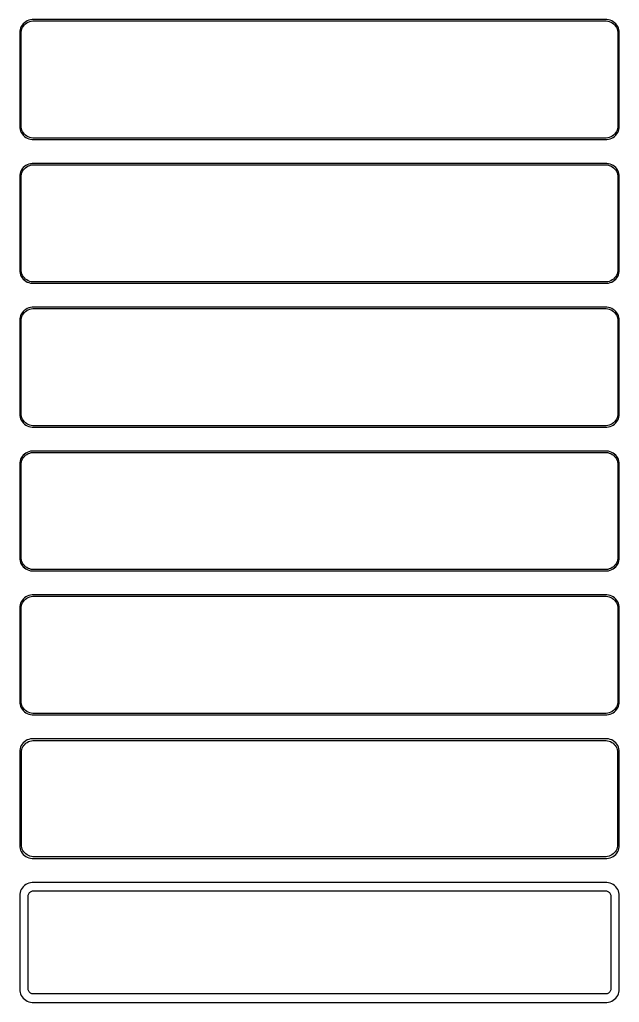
# Model space of a CAD drawing. Header units: metres. Extents: x -112 to 112, y 788 to 1588.
# Drawn here: x -112.5 to 112.5, y 787.5 to 1156.5 of the extents above; entities that cross this region are included whole.
import ezdxf

# ---------------------------------------------------------------- set-up
doc = ezdxf.new("R2010")
doc.units = ezdxf.units.M

msp = doc.modelspace()

# ---------------------------------------------------------------- linework, layer by layer
for p, q in [((-111.145, 1154.92), (-111.545, 1154.44)), ((-110.687, 1155.35), (-111.145, 1154.92)), ((-110.713, 1154.5), (-110.278, 1154.91)), ((-110.179, 1155.72), (-110.687, 1155.35)), ((-110.278, 1154.91), (-109.795, 1155.26)), ((-109.629, 1156.02), (-110.179, 1155.72)), ((-109.795, 1155.26), (-109.272, 1155.55)), ((-109.045, 1156.26), (-109.629, 1156.02)), ((-109.272, 1155.55), (-108.718, 1155.77)), ((-108.437, 1156.41), (-109.045, 1156.26)), ((-108.718, 1155.77), (-108.14, 1155.92)), ((-107.814, 1156.49), (-108.437, 1156.41)), ((-108.14, 1155.92), (-107.548, 1155.99)), ((107.814, 1156.49), (-107.814, 1156.49)), ((-107.548, 1155.99), (107.548, 1155.99)), ((107.548, 1155.99), (108.14, 1155.92)), ((108.437, 1156.41), (107.814, 1156.49)), ((108.14, 1155.92), (108.718, 1155.77)), ((109.045, 1156.26), (108.437, 1156.41)), ((108.718, 1155.77), (109.272, 1155.55)), ((109.629, 1156.02), (109.045, 1156.26)), ((109.272, 1155.55), (109.795, 1155.26)), ((110.179, 1155.72), (109.629, 1156.02)), ((109.795, 1155.26), (110.278, 1154.91)), ((110.687, 1155.35), (110.179, 1155.72)), ((110.278, 1154.91), (110.713, 1154.5)), ((111.145, 1154.92), (110.687, 1155.35)), ((111.545, 1154.44), (111.145, 1154.92)), ((-112.461, 1152.13), (-112.5, 1151.5)), ((-112.5, 1151.5), (-112.5, 1116.5)), ((-112.343, 1152.74), (-112.461, 1152.13)), ((-112.149, 1153.34), (-112.343, 1152.74)), ((-111.882, 1153.91), (-112.149, 1153.34)), ((-112, 1151.25), (-111.963, 1151.85)), ((-112, 1116.75), (-112, 1151.25)), ((-111.963, 1151.85), (-111.851, 1152.43)), ((-111.545, 1154.44), (-111.882, 1153.91)), ((-111.851, 1152.43), (-111.666, 1153)), ((-111.666, 1153), (-111.412, 1153.54)), ((-111.412, 1153.54), (-111.093, 1154.04)), ((-111.093, 1154.04), (-110.713, 1154.5)), ((110.713, 1154.5), (111.093, 1154.04)), ((111.093, 1154.04), (111.412, 1153.54)), ((111.412, 1153.54), (111.666, 1153)), ((111.882, 1153.91), (111.545, 1154.44)), ((111.666, 1153), (111.851, 1152.43)), ((111.851, 1152.43), (111.963, 1151.85)), ((112.149, 1153.34), (111.882, 1153.91)), ((111.963, 1151.85), (112, 1151.25)), ((112, 1151.25), (112, 1116.75)), ((112.343, 1152.74), (112.149, 1153.34)), ((112.461, 1152.13), (112.343, 1152.74)), ((112.5, 1151.5), (112.461, 1152.13)), ((112.5, 1116.5), (112.5, 1151.5)), ((-112.5, 1116.5), (-112.461, 1115.87)), ((-112.461, 1115.87), (-112.343, 1115.26)), ((-112.343, 1115.26), (-112.149, 1114.66)), ((-112.149, 1114.66), (-111.882, 1114.09)), ((-111.963, 1116.15), (-112, 1116.75)), ((-111.851, 1115.57), (-111.963, 1116.15)), ((-111.666, 1115), (-111.851, 1115.57)), ((-111.412, 1114.46), (-111.666, 1115)), ((-111.093, 1113.96), (-111.412, 1114.46)), ((111.412, 1114.46), (111.093, 1113.96)), ((111.666, 1115), (111.412, 1114.46)), ((111.851, 1115.57), (111.666, 1115)), ((111.963, 1116.15), (111.851, 1115.57)), ((111.882, 1114.09), (112.149, 1114.66)), ((112, 1116.75), (111.963, 1116.15)), ((112.149, 1114.66), (112.343, 1115.26)), ((112.343, 1115.26), (112.461, 1115.87)), ((112.461, 1115.87), (112.5, 1116.5)), ((-111.882, 1114.09), (-111.545, 1113.56)), ((-111.545, 1113.56), (-111.145, 1113.08)), ((-111.145, 1113.08), (-110.687, 1112.65)), ((-110.713, 1113.5), (-111.093, 1113.96)), ((-110.278, 1113.09), (-110.713, 1113.5)), ((-110.687, 1112.65), (-110.179, 1112.28)), ((-109.795, 1112.74), (-110.278, 1113.09)), ((-110.179, 1112.28), (-109.629, 1111.98)), ((-109.272, 1112.45), (-109.795, 1112.74)), ((-109.629, 1111.98), (-109.045, 1111.74)), ((-108.718, 1112.23), (-109.272, 1112.45)), ((-109.045, 1111.74), (-108.437, 1111.59)), ((-108.14, 1112.08), (-108.718, 1112.23)), ((-108.437, 1111.59), (-107.814, 1111.51)), ((-107.548, 1112.01), (-108.14, 1112.08)), ((-107.814, 1111.51), (107.814, 1111.51)), ((107.548, 1112.01), (-107.548, 1112.01)), ((108.14, 1112.08), (107.548, 1112.01)), ((107.814, 1111.51), (108.437, 1111.59)), ((108.718, 1112.23), (108.14, 1112.08)), ((108.437, 1111.59), (109.045, 1111.74)), ((109.272, 1112.45), (108.718, 1112.23)), ((109.045, 1111.74), (109.629, 1111.98)), ((109.795, 1112.74), (109.272, 1112.45)), ((109.629, 1111.98), (110.179, 1112.28)), ((110.278, 1113.09), (109.795, 1112.74)), ((110.179, 1112.28), (110.687, 1112.65)), ((110.713, 1113.5), (110.278, 1113.09)), ((110.687, 1112.65), (111.145, 1113.08)), ((111.093, 1113.96), (110.713, 1113.5)), ((111.145, 1113.08), (111.545, 1113.56)), ((111.545, 1113.56), (111.882, 1114.09)), ((-111.882, 1099.91), (-112.149, 1099.34)), ((-111.545, 1100.44), (-111.882, 1099.91)), ((-111.145, 1100.92), (-111.545, 1100.44)), ((-111.412, 1099.54), (-111.093, 1100.04)), ((-110.687, 1101.35), (-111.145, 1100.92)), ((-111.093, 1100.04), (-110.713, 1100.5)), ((-110.713, 1100.5), (-110.278, 1100.91)), ((-110.179, 1101.72), (-110.687, 1101.35)), ((-110.278, 1100.91), (-109.795, 1101.26)), ((-109.629, 1102.02), (-110.179, 1101.72)), ((-109.795, 1101.26), (-109.272, 1101.55)), ((-109.045, 1102.26), (-109.629, 1102.02)), ((-109.272, 1101.55), (-108.718, 1101.77)), ((-108.437, 1102.41), (-109.045, 1102.26)), ((-108.718, 1101.77), (-108.14, 1101.92)), ((-107.814, 1102.49), (-108.437, 1102.41)), ((-108.14, 1101.92), (-107.548, 1101.99)), ((107.814, 1102.49), (-107.814, 1102.49)), ((-107.548, 1101.99), (107.548, 1101.99)), ((107.548, 1101.99), (108.14, 1101.92)), ((108.437, 1102.41), (107.814, 1102.49)), ((108.14, 1101.92), (108.718, 1101.77)), ((109.045, 1102.26), (108.437, 1102.41)), ((108.718, 1101.77), (109.272, 1101.55)), ((109.629, 1102.02), (109.045, 1102.26)), ((109.272, 1101.55), (109.795, 1101.26)), ((110.179, 1101.72), (109.629, 1102.02)), ((109.795, 1101.26), (110.278, 1100.91)), ((110.687, 1101.35), (110.179, 1101.72)), ((110.278, 1100.91), (110.713, 1100.5)), ((111.145, 1100.92), (110.687, 1101.35)), ((110.713, 1100.5), (111.093, 1100.04)), ((111.093, 1100.04), (111.412, 1099.54)), ((111.545, 1100.44), (111.145, 1100.92)), ((111.882, 1099.91), (111.545, 1100.44)), ((112.149, 1099.34), (111.882, 1099.91)), ((-112.461, 1098.13), (-112.5, 1097.5)), ((-112.5, 1097.5), (-112.5, 1062.5)), ((-112.343, 1098.74), (-112.461, 1098.13)), ((-112.149, 1099.34), (-112.343, 1098.74)), ((-112, 1097.25), (-111.963, 1097.85)), ((-112, 1062.75), (-112, 1097.25)), ((-111.963, 1097.85), (-111.851, 1098.43)), ((-111.851, 1098.43), (-111.666, 1099)), ((-111.666, 1099), (-111.412, 1099.54)), ((111.412, 1099.54), (111.666, 1099)), ((111.666, 1099), (111.851, 1098.43)), ((111.851, 1098.43), (111.963, 1097.85)), ((111.963, 1097.85), (112, 1097.25)), ((112, 1097.25), (112, 1062.75)), ((112.343, 1098.74), (112.149, 1099.34)), ((112.461, 1098.13), (112.343, 1098.74)), ((112.5, 1097.5), (112.461, 1098.13)), ((112.5, 1062.5), (112.5, 1097.5)), ((-111.963, 1062.15), (-112, 1062.75)), ((112, 1062.75), (111.963, 1062.15)), ((-112.5, 1062.5), (-112.461, 1061.87)), ((-112.461, 1061.87), (-112.343, 1061.26)), ((-112.343, 1061.26), (-112.149, 1060.66)), ((-112.149, 1060.66), (-111.882, 1060.09)), ((-111.851, 1061.57), (-111.963, 1062.15)), ((-111.882, 1060.09), (-111.545, 1059.56)), ((-111.666, 1061), (-111.851, 1061.57)), ((-111.412, 1060.46), (-111.666, 1061)), ((-111.545, 1059.56), (-111.145, 1059.08)), ((-111.093, 1059.96), (-111.412, 1060.46)), ((-111.145, 1059.08), (-110.687, 1058.65)), ((-110.713, 1059.5), (-111.093, 1059.96)), ((-110.278, 1059.09), (-110.713, 1059.5)), ((-109.795, 1058.74), (-110.278, 1059.09)), ((110.278, 1059.09), (109.795, 1058.74)), ((110.713, 1059.5), (110.278, 1059.09)), ((110.687, 1058.65), (111.145, 1059.08)), ((111.093, 1059.96), (110.713, 1059.5)), ((111.412, 1060.46), (111.093, 1059.96)), ((111.145, 1059.08), (111.545, 1059.56)), ((111.666, 1061), (111.412, 1060.46)), ((111.545, 1059.56), (111.882, 1060.09)), ((111.851, 1061.57), (111.666, 1061)), ((111.963, 1062.15), (111.851, 1061.57)), ((111.882, 1060.09), (112.149, 1060.66)), ((112.149, 1060.66), (112.343, 1061.26)), ((112.343, 1061.26), (112.461, 1061.87)), ((112.461, 1061.87), (112.5, 1062.5)), ((-110.687, 1058.65), (-110.179, 1058.28)), ((-110.179, 1058.28), (-109.629, 1057.98)), ((-109.272, 1058.45), (-109.795, 1058.74)), ((-109.629, 1057.98), (-109.045, 1057.74)), ((-108.718, 1058.23), (-109.272, 1058.45)), ((-109.045, 1057.74), (-108.437, 1057.59)), ((-108.14, 1058.08), (-108.718, 1058.23)), ((-108.437, 1057.59), (-107.814, 1057.51)), ((-107.548, 1058.01), (-108.14, 1058.08)), ((-107.814, 1057.51), (107.814, 1057.51)), ((107.548, 1058.01), (-107.548, 1058.01)), ((108.14, 1058.08), (107.548, 1058.01)), ((107.814, 1057.51), (108.437, 1057.59)), ((108.718, 1058.23), (108.14, 1058.08)), ((108.437, 1057.59), (109.045, 1057.74)), ((109.272, 1058.45), (108.718, 1058.23)), ((109.045, 1057.74), (109.629, 1057.98)), ((109.795, 1058.74), (109.272, 1058.45)), ((109.629, 1057.98), (110.179, 1058.28)), ((110.179, 1058.28), (110.687, 1058.65)), ((-109.629, 1048.02), (-110.179, 1047.72)), ((-109.045, 1048.26), (-109.629, 1048.02)), ((-108.437, 1048.41), (-109.045, 1048.26)), ((-108.718, 1047.77), (-108.14, 1047.92)), ((-107.814, 1048.49), (-108.437, 1048.41)), ((-108.14, 1047.92), (-107.548, 1047.99)), ((107.814, 1048.49), (-107.814, 1048.49)), ((-107.548, 1047.99), (107.548, 1047.99)), ((107.548, 1047.99), (108.14, 1047.92)), ((108.437, 1048.41), (107.814, 1048.49)), ((108.14, 1047.92), (108.718, 1047.77)), ((109.045, 1048.26), (108.437, 1048.41)), ((109.629, 1048.02), (109.045, 1048.26)), ((110.179, 1047.72), (109.629, 1048.02)), ((-112.343, 1044.74), (-112.461, 1044.13)), ((-112.149, 1045.34), (-112.343, 1044.74)), ((-111.882, 1045.91), (-112.149, 1045.34)), ((-111.963, 1043.85), (-111.851, 1044.43)), ((-111.545, 1046.44), (-111.882, 1045.91)), ((-111.851, 1044.43), (-111.666, 1045)), ((-111.666, 1045), (-111.412, 1045.54)), ((-111.145, 1046.92), (-111.545, 1046.44)), ((-111.412, 1045.54), (-111.093, 1046.04)), ((-110.687, 1047.35), (-111.145, 1046.92)), ((-111.093, 1046.04), (-110.713, 1046.5)), ((-110.713, 1046.5), (-110.278, 1046.91)), ((-110.179, 1047.72), (-110.687, 1047.35)), ((-110.278, 1046.91), (-109.795, 1047.26)), ((-109.795, 1047.26), (-109.272, 1047.55)), ((-109.272, 1047.55), (-108.718, 1047.77)), ((108.718, 1047.77), (109.272, 1047.55)), ((109.272, 1047.55), (109.795, 1047.26)), ((109.795, 1047.26), (110.278, 1046.91)), ((110.687, 1047.35), (110.179, 1047.72)), ((110.278, 1046.91), (110.713, 1046.5)), ((111.145, 1046.92), (110.687, 1047.35)), ((110.713, 1046.5), (111.093, 1046.04)), ((111.093, 1046.04), (111.412, 1045.54)), ((111.545, 1046.44), (111.145, 1046.92)), ((111.412, 1045.54), (111.666, 1045)), ((111.882, 1045.91), (111.545, 1046.44)), ((111.666, 1045), (111.851, 1044.43)), ((111.851, 1044.43), (111.963, 1043.85)), ((112.149, 1045.34), (111.882, 1045.91)), ((112.343, 1044.74), (112.149, 1045.34)), ((112.461, 1044.13), (112.343, 1044.74)), ((-112.461, 1044.13), (-112.5, 1043.5)), ((-112.5, 1043.5), (-112.5, 1008.5)), ((-112, 1043.25), (-111.963, 1043.85)), ((-112, 1008.75), (-112, 1043.25)), ((111.963, 1043.85), (112, 1043.25)), ((112, 1043.25), (112, 1008.75)), ((112.5, 1043.5), (112.461, 1044.13)), ((112.5, 1008.5), (112.5, 1043.5)), ((-112.5, 1008.5), (-112.461, 1007.87)), ((-112.461, 1007.87), (-112.343, 1007.26)), ((-111.963, 1008.15), (-112, 1008.75)), ((-111.851, 1007.57), (-111.963, 1008.15)), ((-111.666, 1007), (-111.851, 1007.57)), ((111.851, 1007.57), (111.666, 1007)), ((111.963, 1008.15), (111.851, 1007.57)), ((112, 1008.75), (111.963, 1008.15)), ((112.343, 1007.26), (112.461, 1007.87)), ((112.461, 1007.87), (112.5, 1008.5)), ((-112.343, 1007.26), (-112.149, 1006.66)), ((-112.149, 1006.66), (-111.882, 1006.09)), ((-111.882, 1006.09), (-111.545, 1005.56)), ((-111.412, 1006.46), (-111.666, 1007)), ((-111.545, 1005.56), (-111.145, 1005.08)), ((-111.093, 1005.96), (-111.412, 1006.46)), ((-111.145, 1005.08), (-110.687, 1004.65)), ((-110.713, 1005.5), (-111.093, 1005.96)), ((-110.278, 1005.09), (-110.713, 1005.5)), ((-110.687, 1004.65), (-110.179, 1004.28)), ((-109.795, 1004.74), (-110.278, 1005.09)), ((-110.179, 1004.28), (-109.629, 1003.98)), ((-109.272, 1004.45), (-109.795, 1004.74)), ((-109.629, 1003.98), (-109.045, 1003.74)), ((-108.718, 1004.23), (-109.272, 1004.45)), ((-109.045, 1003.74), (-108.437, 1003.59)), ((-108.14, 1004.08), (-108.718, 1004.23)), ((-107.548, 1004.01), (-108.14, 1004.08)), ((107.548, 1004.01), (-107.548, 1004.01)), ((108.14, 1004.08), (107.548, 1004.01)), ((108.718, 1004.23), (108.14, 1004.08)), ((108.437, 1003.59), (109.045, 1003.74)), ((109.272, 1004.45), (108.718, 1004.23)), ((109.045, 1003.74), (109.629, 1003.98)), ((109.795, 1004.74), (109.272, 1004.45)), ((109.629, 1003.98), (110.179, 1004.28)), ((110.278, 1005.09), (109.795, 1004.74)), ((110.179, 1004.28), (110.687, 1004.65)), ((110.713, 1005.5), (110.278, 1005.09)), ((110.687, 1004.65), (111.145, 1005.08)), ((111.093, 1005.96), (110.713, 1005.5)), ((111.412, 1006.46), (111.093, 1005.96)), ((111.145, 1005.08), (111.545, 1005.56)), ((111.666, 1007), (111.412, 1006.46)), ((111.545, 1005.56), (111.882, 1006.09)), ((111.882, 1006.09), (112.149, 1006.66)), ((112.149, 1006.66), (112.343, 1007.26)), ((-108.437, 1003.59), (-107.814, 1003.51)), ((-107.814, 1003.51), (107.814, 1003.51)), ((107.814, 1003.51), (108.437, 1003.59)), ((-111.145, 992.923), (-111.545, 992.439)), ((-110.687, 993.353), (-111.145, 992.923)), ((-110.713, 992.502), (-110.278, 992.91)), ((-110.179, 993.722), (-110.687, 993.353)), ((-110.278, 992.91), (-109.795, 993.261)), ((-109.629, 994.024), (-110.179, 993.722)), ((-109.795, 993.261), (-109.272, 993.548)), ((-109.045, 994.255), (-109.629, 994.024)), ((-109.272, 993.548), (-108.718, 993.768)), ((-108.437, 994.411), (-109.045, 994.255)), ((-108.718, 993.768), (-108.14, 993.916)), ((-107.814, 994.49), (-108.437, 994.411)), ((-108.14, 993.916), (-107.548, 993.991)), ((107.814, 994.49), (-107.814, 994.49)), ((-107.548, 993.991), (107.548, 993.991)), ((107.548, 993.991), (108.14, 993.916)), ((108.437, 994.411), (107.814, 994.49)), ((108.14, 993.916), (108.718, 993.768)), ((109.045, 994.255), (108.437, 994.411)), ((108.718, 993.768), (109.272, 993.548)), ((109.629, 994.024), (109.045, 994.255)), ((109.272, 993.548), (109.795, 993.261)), ((110.179, 993.722), (109.629, 994.024)), ((109.795, 993.261), (110.278, 992.91)), ((110.687, 993.353), (110.179, 993.722)), ((110.278, 992.91), (110.713, 992.502)), ((111.145, 992.923), (110.687, 993.353)), ((111.545, 992.439), (111.145, 992.923)), ((-112.461, 990.127), (-112.5, 989.5)), ((-112.5, 989.5), (-112.5, 954.5)), ((-112.343, 990.743), (-112.461, 990.127)), ((-112.149, 991.341), (-112.343, 990.743)), ((-111.882, 991.909), (-112.149, 991.341)), ((-112, 989.25), (-111.963, 989.845)), ((-112, 954.75), (-112, 989.25)), ((-111.963, 989.845), (-111.851, 990.431)), ((-111.545, 992.439), (-111.882, 991.909)), ((-111.851, 990.431), (-111.666, 990.999)), ((-111.666, 990.999), (-111.412, 991.538)), ((-111.412, 991.538), (-111.093, 992.042)), ((-111.093, 992.042), (-110.713, 992.502)), ((110.713, 992.502), (111.093, 992.042)), ((111.093, 992.042), (111.412, 991.538)), ((111.412, 991.538), (111.666, 990.999)), ((111.882, 991.909), (111.545, 992.439)), ((111.666, 990.999), (111.851, 990.431)), ((111.851, 990.431), (111.963, 989.845)), ((112.149, 991.341), (111.882, 991.909)), ((111.963, 989.845), (112, 989.25)), ((112, 989.25), (112, 954.75)), ((112.343, 990.743), (112.149, 991.341)), ((112.461, 990.127), (112.343, 990.743)), ((112.5, 989.5), (112.461, 990.127)), ((112.5, 954.5), (112.5, 989.5)), ((-112.5, 954.5), (-112.461, 953.873)), ((-112.461, 953.873), (-112.343, 953.257)), ((-112.343, 953.257), (-112.149, 952.659)), ((-112.149, 952.659), (-111.882, 952.091)), ((-111.963, 954.155), (-112, 954.75)), ((-111.851, 953.569), (-111.963, 954.155)), ((-111.882, 952.091), (-111.545, 951.561)), ((-111.666, 953.001), (-111.851, 953.569)), ((-111.412, 952.462), (-111.666, 953.001)), ((-111.093, 951.958), (-111.412, 952.462)), ((111.412, 952.462), (111.093, 951.958)), ((111.666, 953.001), (111.412, 952.462)), ((111.545, 951.561), (111.882, 952.091)), ((111.851, 953.569), (111.666, 953.001)), ((111.963, 954.155), (111.851, 953.569)), ((111.882, 952.091), (112.149, 952.659)), ((112, 954.75), (111.963, 954.155)), ((112.149, 952.659), (112.343, 953.257)), ((112.343, 953.257), (112.461, 953.873)), ((112.461, 953.873), (112.5, 954.5)), ((-111.545, 951.561), (-111.145, 951.077)), ((-111.145, 951.077), (-110.687, 950.647)), ((-110.713, 951.498), (-111.093, 951.958)), ((-110.278, 951.09), (-110.713, 951.498)), ((-110.687, 950.647), (-110.179, 950.278)), ((-109.795, 950.739), (-110.278, 951.09)), ((-110.179, 950.278), (-109.629, 949.976)), ((-109.272, 950.452), (-109.795, 950.739)), ((-109.629, 949.976), (-109.045, 949.745)), ((-108.718, 950.232), (-109.272, 950.452)), ((-109.045, 949.745), (-108.437, 949.589)), ((-108.14, 950.084), (-108.718, 950.232)), ((-108.437, 949.589), (-107.814, 949.51)), ((-107.548, 950.009), (-108.14, 950.084)), ((-107.814, 949.51), (107.814, 949.51)), ((107.548, 950.009), (-107.548, 950.009)), ((108.14, 950.084), (107.548, 950.009)), ((107.814, 949.51), (108.437, 949.589)), ((108.718, 950.232), (108.14, 950.084)), ((108.437, 949.589), (109.045, 949.745)), ((109.272, 950.452), (108.718, 950.232)), ((109.045, 949.745), (109.629, 949.976)), ((109.795, 950.739), (109.272, 950.452)), ((109.629, 949.976), (110.179, 950.278)), ((110.278, 951.09), (109.795, 950.739)), ((110.179, 950.278), (110.687, 950.647)), ((110.713, 951.498), (110.278, 951.09)), ((110.687, 950.647), (111.145, 951.077)), ((111.093, 951.958), (110.713, 951.498)), ((111.145, 951.077), (111.545, 951.561)), ((-112.149, 937.341), (-112.343, 936.743)), ((-111.882, 937.909), (-112.149, 937.341)), ((-111.545, 938.439), (-111.882, 937.909)), ((-111.666, 936.999), (-111.412, 937.538)), ((-111.145, 938.923), (-111.545, 938.439)), ((-111.412, 937.538), (-111.093, 938.042)), ((-110.687, 939.353), (-111.145, 938.923)), ((-111.093, 938.042), (-110.713, 938.502)), ((-110.713, 938.502), (-110.278, 938.91)), ((-110.179, 939.722), (-110.687, 939.353)), ((-110.278, 938.91), (-109.795, 939.261)), ((-109.629, 940.024), (-110.179, 939.722)), ((-109.795, 939.261), (-109.272, 939.548)), ((-109.045, 940.255), (-109.629, 940.024)), ((-109.272, 939.548), (-108.718, 939.768)), ((-108.437, 940.411), (-109.045, 940.255)), ((-108.718, 939.768), (-108.14, 939.916)), ((-107.814, 940.49), (-108.437, 940.411)), ((-108.14, 939.916), (-107.548, 939.991)), ((107.814, 940.49), (-107.814, 940.49)), ((-107.548, 939.991), (107.548, 939.991)), ((107.548, 939.991), (108.14, 939.916)), ((108.437, 940.411), (107.814, 940.49)), ((108.14, 939.916), (108.718, 939.768)), ((109.045, 940.255), (108.437, 940.411)), ((108.718, 939.768), (109.272, 939.548)), ((109.629, 940.024), (109.045, 940.255)), ((109.272, 939.548), (109.795, 939.261)), ((110.179, 939.722), (109.629, 940.024)), ((109.795, 939.261), (110.278, 938.91)), ((110.687, 939.353), (110.179, 939.722)), ((110.278, 938.91), (110.713, 938.502)), ((111.145, 938.923), (110.687, 939.353)), ((110.713, 938.502), (111.093, 938.042)), ((111.093, 938.042), (111.412, 937.538)), ((111.545, 938.439), (111.145, 938.923)), ((111.412, 937.538), (111.666, 936.999)), ((111.882, 937.909), (111.545, 938.439)), ((112.149, 937.341), (111.882, 937.909)), ((112.343, 936.743), (112.149, 937.341)), ((-112.461, 936.127), (-112.5, 935.5)), ((-112.5, 935.5), (-112.5, 900.5)), ((-112.343, 936.743), (-112.461, 936.127)), ((-112, 935.25), (-111.963, 935.845)), ((-112, 900.75), (-112, 935.25)), ((-111.963, 935.845), (-111.851, 936.431)), ((-111.851, 936.431), (-111.666, 936.999)), ((111.666, 936.999), (111.851, 936.431)), ((111.851, 936.431), (111.963, 935.845)), ((111.963, 935.845), (112, 935.25)), ((112, 935.25), (112, 900.75)), ((112.461, 936.127), (112.343, 936.743)), ((112.5, 935.5), (112.461, 936.127)), ((112.5, 900.5), (112.5, 935.5)), ((-112.5, 900.5), (-112.461, 899.873)), ((-111.963, 900.155), (-112, 900.75)), ((112, 900.75), (111.963, 900.155)), ((112.461, 899.873), (112.5, 900.5)), ((-112.461, 899.873), (-112.343, 899.257)), ((-112.343, 899.257), (-112.149, 898.659)), ((-112.149, 898.659), (-111.882, 898.091)), ((-111.851, 899.569), (-111.963, 900.155)), ((-111.882, 898.091), (-111.545, 897.561)), ((-111.666, 899.001), (-111.851, 899.569)), ((-111.412, 898.462), (-111.666, 899.001)), ((-111.545, 897.561), (-111.145, 897.077)), ((-111.093, 897.958), (-111.412, 898.462)), ((-111.145, 897.077), (-110.687, 896.647)), ((-110.713, 897.498), (-111.093, 897.958)), ((-110.278, 897.09), (-110.713, 897.498)), ((-110.687, 896.647), (-110.179, 896.278)), ((-109.795, 896.739), (-110.278, 897.09)), ((-109.272, 896.452), (-109.795, 896.739)), ((109.795, 896.739), (109.272, 896.452)), ((110.278, 897.09), (109.795, 896.739)), ((110.179, 896.278), (110.687, 896.647)), ((110.713, 897.498), (110.278, 897.09)), ((110.687, 896.647), (111.145, 897.077)), ((111.093, 897.958), (110.713, 897.498)), ((111.412, 898.462), (111.093, 897.958)), ((111.145, 897.077), (111.545, 897.561)), ((111.666, 899.001), (111.412, 898.462)), ((111.545, 897.561), (111.882, 898.091)), ((111.851, 899.569), (111.666, 899.001)), ((111.963, 900.155), (111.851, 899.569)), ((111.882, 898.091), (112.149, 898.659)), ((112.149, 898.659), (112.343, 899.257)), ((112.343, 899.257), (112.461, 899.873)), ((-110.179, 896.278), (-109.629, 895.976)), ((-109.629, 895.976), (-109.045, 895.745)), ((-108.718, 896.232), (-109.272, 896.452)), ((-109.045, 895.745), (-108.437, 895.589)), ((-108.14, 896.084), (-108.718, 896.232)), ((-108.437, 895.589), (-107.814, 895.51)), ((-107.548, 896.009), (-108.14, 896.084)), ((-107.814, 895.51), (107.814, 895.51)), ((107.548, 896.009), (-107.548, 896.009)), ((108.14, 896.084), (107.548, 896.009)), ((107.814, 895.51), (108.437, 895.589)), ((108.718, 896.232), (108.14, 896.084)), ((108.437, 895.589), (109.045, 895.745)), ((109.272, 896.452), (108.718, 896.232)), ((109.045, 895.745), (109.629, 895.976)), ((109.629, 895.976), (110.179, 896.278)), ((-110.179, 885.722), (-110.687, 885.353)), ((-109.629, 886.024), (-110.179, 885.722)), ((-109.045, 886.255), (-109.629, 886.024)), ((-109.199, 885.393), (-108.665, 885.604)), ((-108.437, 886.411), (-109.045, 886.255)), ((-108.665, 885.604), (-108.108, 885.747)), ((-107.814, 886.49), (-108.437, 886.411)), ((-108.108, 885.747), (-107.537, 885.819)), ((107.814, 886.49), (-107.814, 886.49)), ((-107.537, 885.819), (107.537, 885.819)), ((107.537, 885.819), (108.108, 885.747)), ((108.437, 886.411), (107.814, 886.49)), ((108.108, 885.747), (108.665, 885.604)), ((109.045, 886.255), (108.437, 886.411)), ((108.665, 885.604), (109.199, 885.393)), ((109.629, 886.024), (109.045, 886.255)), ((110.179, 885.722), (109.629, 886.024)), ((110.687, 885.353), (110.179, 885.722)), ((-112.461, 882.127), (-112.5, 881.5)), ((-112.343, 882.743), (-112.461, 882.127)), ((-112.149, 883.341), (-112.343, 882.743)), ((-111.882, 883.909), (-112.149, 883.341)), ((-111.545, 884.439), (-111.882, 883.909)), ((-111.792, 881.824), (-111.685, 882.389)), ((-111.685, 882.389), (-111.507, 882.935)), ((-111.145, 884.923), (-111.545, 884.439)), ((-111.507, 882.935), (-111.262, 883.456)), ((-111.262, 883.456), (-110.954, 883.941)), ((-110.687, 885.353), (-111.145, 884.923)), ((-110.954, 883.941), (-110.588, 884.384)), ((-110.588, 884.384), (-110.168, 884.778)), ((-110.168, 884.778), (-109.703, 885.116)), ((-109.703, 885.116), (-109.199, 885.393)), ((109.199, 885.393), (109.703, 885.116)), ((109.703, 885.116), (110.168, 884.778)), ((110.168, 884.778), (110.588, 884.384)), ((110.588, 884.384), (110.954, 883.941)), ((111.145, 884.923), (110.687, 885.353)), ((110.954, 883.941), (111.262, 883.456)), ((111.545, 884.439), (111.145, 884.923)), ((111.262, 883.456), (111.507, 882.935)), ((111.507, 882.935), (111.685, 882.389)), ((111.882, 883.909), (111.545, 884.439)), ((111.685, 882.389), (111.792, 881.824)), ((112.149, 883.341), (111.882, 883.909)), ((112.343, 882.743), (112.149, 883.341)), ((112.461, 882.127), (112.343, 882.743)), ((112.5, 881.5), (112.461, 882.127)), ((-112.5, 881.5), (-112.5, 846.5)), ((-111.828, 881.25), (-111.792, 881.824)), ((-111.828, 846.75), (-111.828, 881.25)), ((111.792, 881.824), (111.828, 881.25)), ((111.828, 881.25), (111.828, 846.75)), ((112.5, 846.5), (112.5, 881.5)), ((-112.5, 846.5), (-112.461, 845.873)), ((-112.461, 845.873), (-112.343, 845.257)), ((-112.343, 845.257), (-112.149, 844.659)), ((-111.792, 846.176), (-111.828, 846.75)), ((-111.685, 845.611), (-111.792, 846.176)), ((-111.507, 845.065), (-111.685, 845.611)), ((-111.262, 844.544), (-111.507, 845.065)), ((111.507, 845.065), (111.262, 844.544)), ((111.685, 845.611), (111.507, 845.065)), ((111.792, 846.176), (111.685, 845.611)), ((111.828, 846.75), (111.792, 846.176)), ((112.149, 844.659), (112.343, 845.257)), ((112.343, 845.257), (112.461, 845.873)), ((112.461, 845.873), (112.5, 846.5)), ((-112.149, 844.659), (-111.882, 844.091)), ((-111.882, 844.091), (-111.545, 843.561)), ((-111.545, 843.561), (-111.145, 843.077)), ((-110.954, 844.059), (-111.262, 844.544)), ((-111.145, 843.077), (-110.687, 842.647)), ((-110.588, 843.616), (-110.954, 844.059)), ((-110.687, 842.647), (-110.179, 842.278)), ((-110.168, 843.222), (-110.588, 843.616)), ((-110.179, 842.278), (-109.629, 841.976)), ((-109.703, 842.884), (-110.168, 843.222)), ((-109.199, 842.607), (-109.703, 842.884)), ((-109.629, 841.976), (-109.045, 841.745)), ((-108.665, 842.396), (-109.199, 842.607)), ((-109.045, 841.745), (-108.437, 841.589)), ((-108.108, 842.253), (-108.665, 842.396)), ((-108.437, 841.589), (-107.814, 841.51)), ((-107.537, 842.181), (-108.108, 842.253)), ((-107.814, 841.51), (107.814, 841.51)), ((107.537, 842.181), (-107.537, 842.181)), ((108.108, 842.253), (107.537, 842.181)), ((107.814, 841.51), (108.437, 841.589)), ((108.665, 842.396), (108.108, 842.253)), ((108.437, 841.589), (109.045, 841.745)), ((109.199, 842.607), (108.665, 842.396)), ((109.045, 841.745), (109.629, 841.976)), ((109.703, 842.884), (109.199, 842.607)), ((109.629, 841.976), (110.179, 842.278)), ((110.168, 843.222), (109.703, 842.884)), ((110.588, 843.616), (110.168, 843.222)), ((110.179, 842.278), (110.687, 842.647)), ((110.954, 844.059), (110.588, 843.616)), ((110.687, 842.647), (111.145, 843.077)), ((111.262, 844.544), (110.954, 844.059)), ((111.145, 843.077), (111.545, 843.561)), ((111.545, 843.561), (111.882, 844.091)), ((111.882, 844.091), (112.149, 844.659)), ((-111.545, 830.439), (-111.882, 829.909)), ((-111.145, 830.923), (-111.545, 830.439)), ((-110.687, 831.353), (-111.145, 830.923)), ((-110.179, 831.722), (-110.687, 831.353)), ((-109.629, 832.024), (-110.179, 831.722)), ((-109.045, 832.255), (-109.629, 832.024)), ((-108.437, 832.411), (-109.045, 832.255)), ((-107.814, 832.49), (-108.437, 832.411)), ((107.814, 832.49), (-107.814, 832.49)), ((108.437, 832.411), (107.814, 832.49)), ((109.045, 832.255), (108.437, 832.411)), ((109.629, 832.024), (109.045, 832.255)), ((110.179, 831.722), (109.629, 832.024)), ((110.687, 831.353), (110.179, 831.722)), ((111.145, 830.923), (110.687, 831.353)), ((111.545, 830.439), (111.145, 830.923)), ((111.882, 829.909), (111.545, 830.439)), ((-112.461, 828.127), (-112.5, 827.5)), ((-112.5, 827.5), (-112.5, 792.5)), ((-112.343, 828.743), (-112.461, 828.127)), ((-112.149, 829.341), (-112.343, 828.743)), ((-111.882, 829.909), (-112.149, 829.341)), ((-109.36, 827.25), (-109.343, 827.514)), ((-109.36, 792.75), (-109.36, 827.25)), ((-109.343, 827.514), (-109.293, 827.775)), ((-109.293, 827.775), (-109.211, 828.027)), ((-109.211, 828.027), (-109.099, 828.266)), ((-109.099, 828.266), (-108.957, 828.49)), ((-108.957, 828.49), (-108.788, 828.694)), ((-108.788, 828.694), (-108.595, 828.875)), ((-108.595, 828.875), (-108.38, 829.031)), ((-108.38, 829.031), (-108.148, 829.159)), ((-108.148, 829.159), (-107.902, 829.256)), ((-107.902, 829.256), (-107.645, 829.322)), ((-107.645, 829.322), (-107.382, 829.355)), ((-107.382, 829.355), (107.382, 829.355)), ((107.382, 829.355), (107.645, 829.322)), ((107.645, 829.322), (107.902, 829.256)), ((107.902, 829.256), (108.148, 829.159)), ((108.148, 829.159), (108.38, 829.031)), ((108.38, 829.031), (108.595, 828.875)), ((108.595, 828.875), (108.788, 828.694)), ((108.788, 828.694), (108.957, 828.49)), ((108.957, 828.49), (109.099, 828.266)), ((109.099, 828.266), (109.211, 828.027)), ((109.211, 828.027), (109.293, 827.775)), ((109.293, 827.775), (109.343, 827.514)), ((109.343, 827.514), (109.36, 827.25)), ((109.36, 827.25), (109.36, 792.75)), ((112.149, 829.341), (111.882, 829.909)), ((112.343, 828.743), (112.149, 829.341)), ((112.461, 828.127), (112.343, 828.743)), ((112.5, 827.5), (112.461, 828.127)), ((112.5, 792.5), (112.5, 827.5)), ((-112.5, 792.5), (-112.461, 791.873)), ((-112.461, 791.873), (-112.343, 791.257)), ((-112.343, 791.257), (-112.149, 790.659)), ((-112.149, 790.659), (-111.882, 790.091)), ((-111.882, 790.091), (-111.545, 789.561)), ((-109.343, 792.486), (-109.36, 792.75)), ((-109.293, 792.225), (-109.343, 792.486)), ((-109.211, 791.973), (-109.293, 792.225)), ((-109.099, 791.734), (-109.211, 791.973)), ((-108.957, 791.51), (-109.099, 791.734)), ((-108.788, 791.306), (-108.957, 791.51)), ((-108.595, 791.125), (-108.788, 791.306)), ((-108.38, 790.969), (-108.595, 791.125)), ((-108.148, 790.841), (-108.38, 790.969)), ((-107.902, 790.744), (-108.148, 790.841)), ((-107.645, 790.678), (-107.902, 790.744)), ((-107.382, 790.645), (-107.645, 790.678)), ((107.382, 790.645), (-107.382, 790.645)), ((107.645, 790.678), (107.382, 790.645)), ((107.902, 790.744), (107.645, 790.678)), ((108.148, 790.841), (107.902, 790.744)), ((108.38, 790.969), (108.148, 790.841)), ((108.595, 791.125), (108.38, 790.969)), ((108.788, 791.306), (108.595, 791.125)), ((108.957, 791.51), (108.788, 791.306)), ((109.099, 791.734), (108.957, 791.51)), ((109.211, 791.973), (109.099, 791.734)), ((109.293, 792.225), (109.211, 791.973)), ((109.343, 792.486), (109.293, 792.225)), ((109.36, 792.75), (109.343, 792.486)), ((111.545, 789.561), (111.882, 790.091)), ((111.882, 790.091), (112.149, 790.659)), ((112.149, 790.659), (112.343, 791.257)), ((112.343, 791.257), (112.461, 791.873)), ((112.461, 791.873), (112.5, 792.5)), ((-111.545, 789.561), (-111.145, 789.077)), ((-111.145, 789.077), (-110.687, 788.647)), ((-110.687, 788.647), (-110.179, 788.278)), ((-110.179, 788.278), (-109.629, 787.976)), ((-109.629, 787.976), (-109.045, 787.745)), ((-109.045, 787.745), (-108.437, 787.589)), ((-108.437, 787.589), (-107.814, 787.51)), ((-107.814, 787.51), (107.814, 787.51)), ((107.814, 787.51), (108.437, 787.589)), ((108.437, 787.589), (109.045, 787.745)), ((109.045, 787.745), (109.629, 787.976)), ((109.629, 787.976), (110.179, 788.278)), ((110.179, 788.278), (110.687, 788.647)), ((110.687, 788.647), (111.145, 789.077)), ((111.145, 789.077), (111.545, 789.561))]:
    msp.add_line(p, q)

doc.saveas('drawing.dxf')
